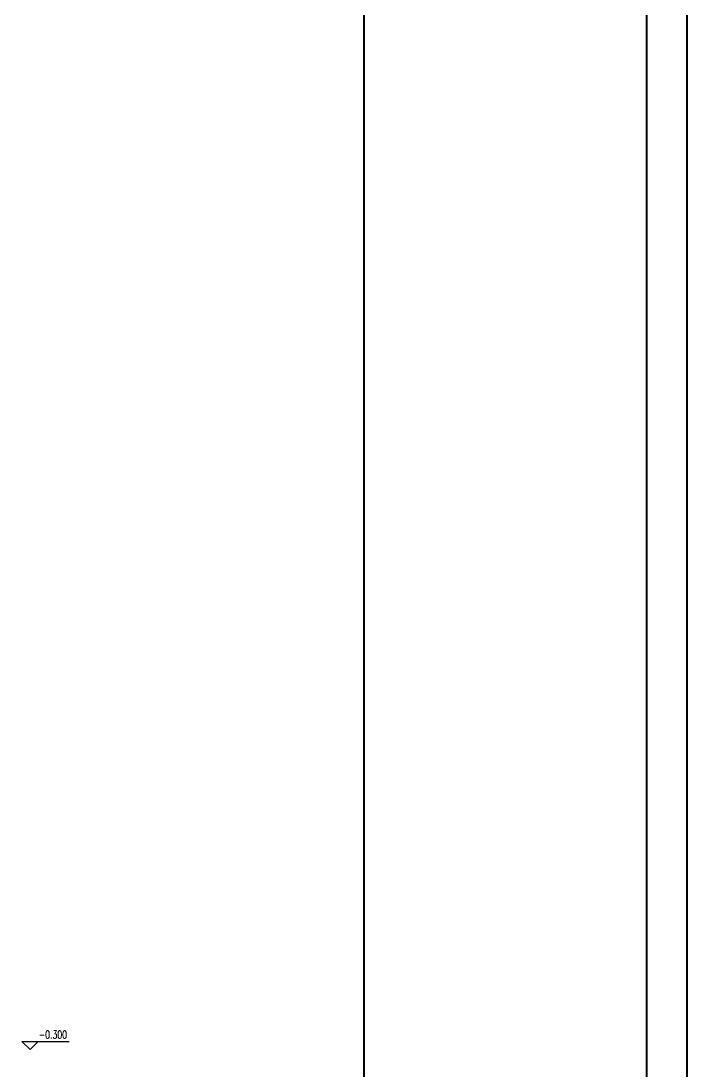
# Model space of a CAD drawing. Extents: x -1396510 to 1250330, y -1892470 to 1623980.
# Drawn here: x 409591 to 434382, y -753507 to -714481 of the extents above; entities that cross this region are included whole.
import ezdxf
from ezdxf.enums import TextEntityAlignment as Align

# ---------------------------------------------------------------- set-up
doc = ezdxf.new("R2010")
doc.units = 0
doc.header["$LTSCALE"] = 1000
doc.header["$MEASUREMENT"] = 0
doc.layers.get('Defpoints').update_dxf_attribs({"color": 210})
doc.layers.add('0-cxFrame', color=155, linetype='Continuous')
doc.layers.add('建-标高', color=3, linetype='Continuous')
doc.layers.add('0-cxText', color=131, linetype='Continuous', lineweight=25)
doc.layers.add('A-云线2', color=3, linetype='Continuous', plot=False)
doc.styles.add('A-STANDARD', font='SIMPLEX', dxfattribs={"bigfont": 'GBCBIG'})
doc.styles.add('cx_tuming', font='simhei.ttf')
doc.styles.add('cx_tuqian1', font='')
doc.styles.add('黑体', font='simhei.ttf', dxfattribs={"height": 12})
doc.styles.get('cx_tuqian1').set_extended_font_data('SimSun')

# ---------------------------------------------------------------- blocks, each defined once
blk = doc.blocks.new('世赫2#厂房一层0821')
at = {"layer": '建-标高', "color": 8}
for p, q in [((164251.2, -36079), (163951.2, -35779)), ((163951.2, -35779), (165711.2, -35779)), ((164251.2, -36079), (164551.2, -35779))]:
    blk.add_line(p, q, dxfattribs=at)
at = {"layer": '建-标高', "color": 7, "style": 'A-STANDARD', "width": 0.705882}
blk.add_text('-0.300', height=297.5, dxfattribs=at).set_placement((164581.2, -35674))
blk = doc.blocks.new('zjcx_T0(Dragon)')
at = {"layer": '0-cxFrame', "const_width": 50}
blk.add_lwpolyline([(0, 82100), (-7000, 82100), (-7000, 0), (0, 0)], close=True, dxfattribs=at)
blk = doc.blocks.new('TK22.A0+1 L(Dragon)')
at = {"layer": '0-cxFrame', "color": 7, "const_width": 0.5}
blk.add_lwpolyline([(0, 0), (-1485, 0), (-1485, 841), (0, 841)], close=True, dxfattribs=at)
at = {"layer": '0-cxFrame', "const_width": 0.5}
for points in [[(-80, 10), (-1465, 10), (-1465, 831), (-80, 831)], [(-10, 10), (-80, 10), (-80, 831), (-10, 831)]]:
    blk.add_lwpolyline(points, close=True, dxfattribs=at)
at = {"layer": '0-cxFrame', "xscale": 0.01, "yscale": 0.01, "zscale": 0.01}
blk.add_blockref('zjcx_T0(Dragon)', (-10, 10), dxfattribs=at)
at = {"style": '黑体', "flags": 4}
blk.add_attdef('图幅', text='', height=3.3, dxfattribs=at).set_placement((-40, 3), align=Align.RIGHT)
at = {"layer": '0-cxText', "flags": 4}
for tag, height, style, p in [('建设单位', 3.5, 'cx_tuming', (-45, 240)), ('项目名称', 3.5, 'cx_tuming', (-45, 210)), ('子项名称', 3.5, 'cx_tuming', (-45, 180)), ('工程编号', 3.3, 'cx_tuqian1', (-35, 165)), ('图名1', 3.5, 'cx_tuming', (-45, 87)), ('图名2', 3.5, 'cx_tuming', (-45, 79)), ('图名3', 3.5, 'cx_tuming', (-45, 71)), ('出图日期', 3.3, 'cx_tuqian1', (-39, 60)), ('专业', 3.3, 'cx_tuqian1', (-55, 52)), ('图号', 3.3, 'cx_tuqian1', (-55, 44)), ('版次', 3.3, 'cx_tuqian1', (-20, 44))]:
    blk.add_attdef(tag, text='', height=height, dxfattribs=dict(at, style=style)).set_placement(p, align=Align.MIDDLE)
at = {"layer": 'Defpoints', "color": 6, "flags": 4}
for tag, height, style, p in [('tufu', 3.3, '黑体', (-12, 12)), ('dwfname', 4, 'cx_tuqian1', (-80, 3))]:
    blk.add_attdef(tag, text='', height=height, dxfattribs=dict(at, style=style)).set_placement(p, align=Align.RIGHT)

msp = doc.modelspace()

# ---------------------------------------------------------------- block references
at = {"layer": '0-cxFrame', "xscale": 150, "yscale": 150, "zscale": 150}
msp.add_blockref('TK22.A0+1 L(Dragon)', (434345, -816580), dxfattribs=at)
at = {"layer": 'A-云线2'}
msp.add_blockref('世赫2#厂房一层0821', (245675.8, -716630), dxfattribs=at)

doc.saveas('drawing.dxf')
